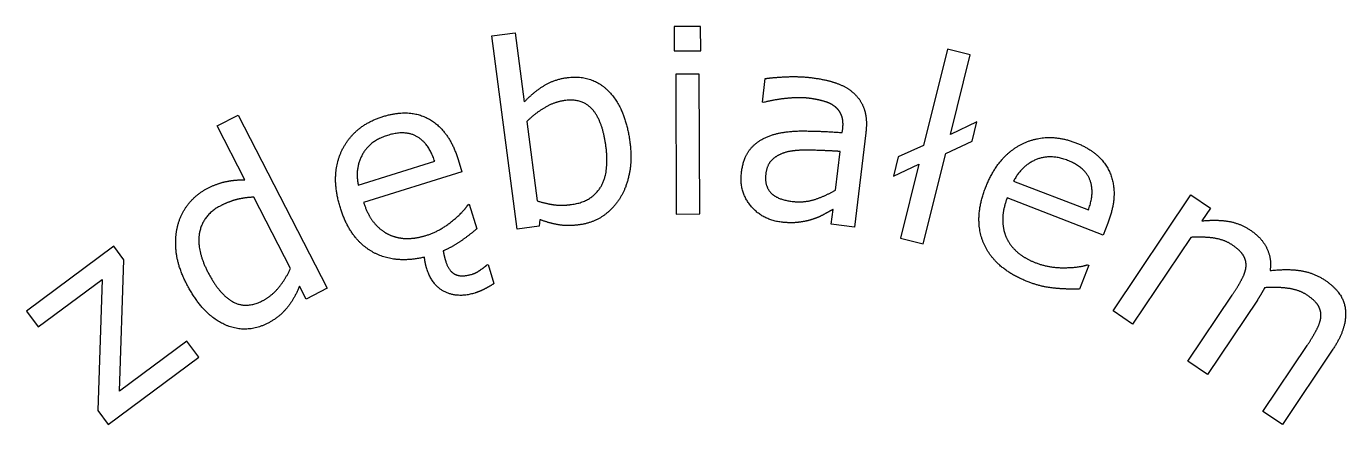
# Model space of a CAD drawing. Header units: millimetres. Extents: x -32.1 to 36.7, y 17.3 to 38.
import ezdxf

# ---------------------------------------------------------------- set-up
doc = ezdxf.new("R2010")
doc.units = ezdxf.units.MM
doc.layers.get('0').update_dxf_attribs({"linetype": 'CONTINUOUS'})

msp = doc.modelspace()

# ---------------------------------------------------------------- linework, layer by layer
for p, q in [((-7.819, 37.551), (-6.601, 37.71)), ((-6.502, 27.476), (-7.819, 37.551)), ((-6.601, 37.71), (-6.131, 34.11)), ((6.296, 34.089), (6.445, 35.327)), ((6.361, 34.081), (6.296, 34.089)), ((-22.164, 32.854), (-21.072, 33.416)), ((-21.072, 33.416), (-16.421, 24.383)), ((-5.997, 33.087), (-5.456, 28.943)), ((-20.717, 30.044), (-22.164, 32.854)), ((10.467, 32.51), (10.489, 32.698)), ((11.695, 32.494), (11.105, 27.58)), ((-14.798, 29.764), (-10.809, 31.008)), ((-9.586, 31.102), (-9.388, 30.466)), ((10.107, 29.508), (10.349, 31.524)), ((-9.388, 30.466), (-14.518, 28.866)), ((19.411, 29.972), (23.31, 28.468)), ((-18.334, 25.417), (-20.25, 29.139)), ((24.087, 27.16), (19.073, 29.095)), ((24.6, 23.198), (28.663, 29.255)), ((28.663, 29.255), (29.683, 28.571)), ((-9.07, 28.746), (-9.008, 28.765)), ((-9.008, 28.765), (-8.609, 27.487)), ((9.893, 27.725), (9.985, 28.497)), ((29.683, 28.571), (29.232, 27.899)), ((-5.363, 27.624), (-6.502, 27.476)), ((-5.329, 27.971), (-5.363, 27.624)), ((11.105, 27.58), (9.893, 27.725)), ((24.326, 27.782), (24.087, 27.16)), ((28.653, 27.037), (25.62, 22.514)), ((-8.076, 25.602), (-8.026, 25.617)), ((-8.026, 25.617), (-7.717, 24.626)), ((23.327, 25.592), (22.845, 24.343)), ((23.266, 25.615), (23.327, 25.592)), ((-17.512, 23.821), (-17.862, 24.5)), ((-16.421, 24.383), (-17.512, 23.821)), ((28.51, 20.575), (30.824, 24.024)), ((32.13, 23.769), (29.529, 19.891)), ((25.62, 22.514), (24.6, 23.198)), ((32.42, 17.952), (34.733, 21.401)), ((36.077, 21.2), (33.439, 17.268)), ((29.529, 19.891), (28.51, 20.575)), ((33.439, 17.268), (32.42, 17.952))]:
    msp.add_line(p, q)
for points in [[(1.692, 36.771), (3.077, 36.776), (3.072, 38.05), (1.687, 38.045)], [(15.864, 31.423), (17.24, 32.056), (17.491, 33.064), (16.11, 32.412), (17.144, 36.562), (15.952, 36.859), (14.703, 31.84), (13.389, 31.239), (13.138, 30.231), (14.457, 30.852), (13.498, 26.999), (14.689, 26.702)], [(1.801, 28.257), (3.029, 28.261), (3.003, 35.555), (1.775, 35.551)], [(-27.857, 17.277), (-23.122, 20.781), (-23.74, 21.615), (-27.262, 19.009), (-27.03, 25.874), (-27.55, 26.578), (-32.122, 23.194), (-31.512, 22.37), (-28.168, 24.845), (-28.396, 18.006)]]:
    msp.add_lwpolyline(points, close=True)
for points in [[(-5.133, 34.938), (-4.592, 35.285), (-3.873, 35.379)], [(-3.873, 35.379), (-2.591, 35.547), (-1.725, 34.659)], [(6.445, 35.327), (6.813, 35.382), (7.501, 35.418)], [(7.501, 35.418), (8.189, 35.453), (8.844, 35.375)], [(8.844, 35.375), (9.609, 35.283), (10.158, 35.086)], [(-6.131, 34.11), (-5.674, 34.597), (-5.133, 34.938)], [(-1.725, 34.659), (-0.851, 33.772), (-0.617, 31.979)], [(10.158, 35.086), (10.714, 34.894), (11.092, 34.539)], [(11.092, 34.539), (11.465, 34.192), (11.622, 33.693)], [(-5.064, 33.808), (-5.578, 33.51), (-5.997, 33.087)], [(-4.02, 34.181), (-4.551, 34.112), (-5.064, 33.808)], [(-2.553, 33.688), (-3.068, 34.306), (-4.02, 34.181)], [(7.623, 34.298), (7.019, 34.246), (6.361, 34.081)], [(8.709, 34.299), (8.229, 34.357), (7.623, 34.298)], [(9.461, 34.156), (9.104, 34.252), (8.709, 34.299)], [(10.059, 33.881), (9.818, 34.061), (9.461, 34.156)], [(10.423, 33.403), (10.313, 33.692), (10.059, 33.881)], [(-15.651, 31.577), (-15.029, 32.872), (-13.508, 33.347)], [(-13.508, 33.347), (-12.099, 33.786), (-11.082, 33.201)], [(-11.082, 33.201), (-10.059, 32.617), (-9.586, 31.102)], [(-1.869, 31.782), (-2.038, 33.077), (-2.553, 33.688)], [(10.489, 32.698), (10.539, 33.113), (10.423, 33.403)], [(11.622, 33.693), (11.779, 33.194), (11.695, 32.494)], [(-11.721, 32.29), (-12.334, 32.653), (-13.269, 32.361)], [(5.714, 31.706), (6.132, 32.175), (6.822, 32.388)], [(6.822, 32.388), (7.518, 32.601), (8.458, 32.593)], [(8.458, 32.593), (9.397, 32.586), (10.467, 32.51)], [(-13.269, 32.361), (-14.21, 32.068), (-14.598, 31.338)], [(-10.809, 31.008), (-11.103, 31.929), (-11.721, 32.29)], [(-2.173, 29.622), (-1.684, 30.364), (-1.869, 31.782)], [(-0.617, 31.979), (-0.498, 31.072), (-0.663, 30.313)], [(5.204, 30.419), (5.303, 31.242), (5.714, 31.706)], [(17.94, 29.623), (18.584, 31.293), (19.87, 31.923)], [(19.87, 31.923), (21.162, 32.551), (22.649, 31.978)], [(22.649, 31.978), (24.026, 31.446), (24.459, 30.355)], [(-15.734, 28.576), (-16.267, 30.284), (-15.651, 31.577)], [(-14.598, 31.338), (-14.98, 30.61), (-14.798, 29.764)], [(6.9, 31.175), (6.538, 30.903), (6.472, 30.352)], [(7.805, 31.54), (7.262, 31.454), (6.9, 31.175)], [(9.021, 31.585), (8.261, 31.611), (7.805, 31.54)], [(10.349, 31.524), (9.787, 31.559), (9.021, 31.585)], [(20.546, 31.081), (19.795, 30.748), (19.411, 29.972)], [(22.224, 31.057), (21.304, 31.412), (20.546, 31.081)], [(23.392, 30.039), (23.137, 30.704), (22.224, 31.057)], [(-0.663, 30.313), (-0.82, 29.555), (-1.19, 29.006)], [(5.687, 28.684), (5.084, 29.414), (5.204, 30.419)], [(6.472, 30.352), (6.398, 29.73), (6.736, 29.367)], [(24.459, 30.355), (24.898, 29.262), (24.326, 27.782)], [(-22.68, 29.592), (-22.169, 29.855), (-21.717, 29.948)], [(-21.717, 29.948), (-21.269, 30.046), (-20.717, 30.044)], [(-3.666, 28.755), (-2.656, 28.887), (-2.173, 29.622)], [(17.884, 26.649), (17.289, 27.936), (17.94, 29.623)], [(23.31, 28.468), (23.652, 29.372), (23.392, 30.039)], [(-23.652, 28.797), (-23.243, 29.302), (-22.68, 29.592)], [(-21.18, 29.005), (-21.568, 28.901), (-21.98, 28.689)], [(-20.25, 29.139), (-20.793, 29.109), (-21.18, 29.005)], [(-5.456, 28.943), (-4.907, 28.777), (-4.526, 28.735)], [(-1.19, 29.006), (-1.583, 28.434), (-2.099, 28.104)], [(6.736, 29.367), (7.074, 29.01), (7.846, 28.918)], [(7.846, 28.918), (8.488, 28.841), (9.049, 29.023)], [(9.049, 29.023), (9.611, 29.212), (10.107, 29.508)], [(19.073, 29.095), (18.831, 28.468), (18.839, 27.926)], [(-24.222, 27.652), (-24.055, 28.296), (-23.652, 28.797)], [(-21.98, 28.689), (-22.897, 28.216), (-23.079, 27.315)], [(-14.079, 26.294), (-15.229, 26.955), (-15.734, 28.576)], [(-14.518, 28.866), (-14.318, 28.224), (-13.975, 27.804)], [(-9.924, 27.864), (-9.29, 28.376), (-9.07, 28.746)], [(-4.526, 28.735), (-4.139, 28.693), (-3.666, 28.755)], [(7.269, 27.836), (6.29, 27.954), (5.687, 28.684)], [(9.507, 28.238), (9.211, 28.076), (8.938, 27.991)], [(9.985, 28.497), (9.81, 28.406), (9.507, 28.238)], [(-24.296, 26.226), (-24.39, 26.993), (-24.222, 27.652)], [(-13.975, 27.804), (-13.634, 27.391), (-13.202, 27.19)], [(-11.264, 27.138), (-10.553, 27.36), (-9.924, 27.864)], [(-4.372, 27.701), (-4.85, 27.784), (-5.329, 27.971)], [(-3.277, 27.693), (-3.892, 27.612), (-4.372, 27.701)], [(-2.099, 28.104), (-2.617, 27.779), (-3.277, 27.693)], [(8.208, 27.829), (7.8, 27.772), (7.269, 27.836)], [(8.938, 27.991), (8.615, 27.878), (8.208, 27.829)], [(18.839, 27.926), (18.849, 27.39), (19.062, 26.964)], [(29.232, 27.899), (29.975, 27.975), (30.596, 27.881)], [(30.596, 27.881), (31.222, 27.783), (31.759, 27.423)], [(-23.079, 27.315), (-23.261, 26.413), (-22.657, 25.24)], [(-13.202, 27.19), (-12.785, 26.992), (-12.295, 26.981)], [(-12.295, 26.981), (-11.8, 26.971), (-11.264, 27.138)], [(-8.609, 27.487), (-9.01, 27.15), (-9.448, 26.843)], [(19.062, 26.964), (19.266, 26.55), (19.643, 26.237)], [(29.841, 27.003), (29.286, 27.077), (28.653, 27.037)], [(30.82, 26.645), (30.403, 26.925), (29.841, 27.003)], [(31.759, 27.423), (32.377, 27.008), (32.631, 26.46)], [(-23.772, 24.637), (-24.196, 25.462), (-24.296, 26.226)], [(-11.342, 26.006), (-12.923, 25.636), (-14.079, 26.294)], [(-9.448, 26.843), (-9.881, 26.543), (-10.369, 26.33)], [(-10.369, 26.33), (-10.342, 26.201), (-10.308, 26.048)], [(20.175, 24.715), (18.482, 25.369), (17.884, 26.649)], [(19.643, 26.237), (20.025, 25.921), (20.549, 25.719)], [(31.413, 26.074), (31.259, 26.35), (30.82, 26.645)], [(32.631, 26.46), (32.89, 25.909), (32.792, 25.306)], [(-11.302, 25.724), (-11.332, 25.886), (-11.342, 26.006)], [(-11.225, 25.413), (-11.272, 25.562), (-11.302, 25.724)], [(-10.308, 26.048), (-10.268, 25.896), (-10.233, 25.784)], [(-10.233, 25.784), (-10.073, 25.273), (-9.742, 25.109)], [(-8.397, 25.358), (-8.166, 25.519), (-8.076, 25.602)], [(20.549, 25.719), (21.243, 25.451), (22.05, 25.455)], [(22.05, 25.455), (22.864, 25.462), (23.266, 25.615)], [(31.295, 24.809), (31.506, 25.194), (31.538, 25.487)], [(31.538, 25.487), (31.569, 25.804), (31.413, 26.074)], [(-22.657, 25.24), (-22.063, 24.085), (-21.357, 23.685)], [(-18.948, 24.426), (-18.579, 24.88), (-18.334, 25.417)], [(-10.27, 24.192), (-10.947, 24.521), (-11.225, 25.413)], [(-9.742, 25.109), (-9.404, 24.948), (-8.843, 25.123)], [(-8.843, 25.123), (-8.619, 25.193), (-8.397, 25.358)], [(30.824, 24.024), (31.093, 24.425), (31.295, 24.809)], [(32.792, 25.306), (33.76, 25.412), (34.422, 25.298)], [(34.422, 25.298), (35.088, 25.189), (35.669, 24.8)], [(35.669, 24.8), (36.666, 24.131), (36.731, 23.207)], [(-21.816, 22.508), (-22.956, 23.052), (-23.772, 24.637)], [(-19.783, 23.738), (-19.319, 23.977), (-18.948, 24.426)], [(-17.862, 24.5), (-18.123, 23.851), (-18.517, 23.362)], [(-8.72, 24.135), (-9.586, 23.865), (-10.27, 24.192)], [(-8.239, 24.326), (-8.458, 24.217), (-8.72, 24.135)], [(-7.717, 24.626), (-8.014, 24.438), (-8.239, 24.326)], [(21.506, 24.391), (20.839, 24.459), (20.175, 24.715)], [(22.845, 24.343), (22.173, 24.322), (21.506, 24.391)], [(32.338, 24.101), (32.24, 23.931), (32.13, 23.769)], [(32.507, 24.412), (32.44, 24.277), (32.338, 24.101)], [(33.728, 24.38), (33.157, 24.456), (32.507, 24.412)], [(34.73, 24.022), (34.302, 24.309), (33.728, 24.38)], [(-21.357, 23.685), (-20.654, 23.29), (-19.783, 23.738)], [(35.322, 23.452), (35.169, 23.727), (34.73, 24.022)], [(35.444, 22.859), (35.476, 23.176), (35.322, 23.452)], [(-18.517, 23.362), (-18.912, 22.872), (-19.51, 22.564)], [(35.201, 22.181), (35.412, 22.566), (35.444, 22.859)], [(36.731, 23.207), (36.804, 22.285), (36.077, 21.2)], [(-19.51, 22.564), (-20.671, 21.967), (-21.816, 22.508)], [(34.733, 21.401), (34.995, 21.792), (35.201, 22.181)]]:
    msp.add_open_spline(points, degree=2)

doc.saveas('drawing.dxf')
